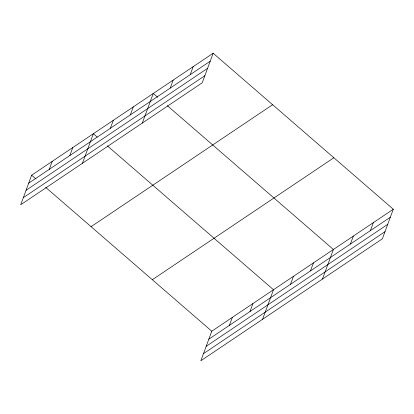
<?xml version="1.0" encoding="UTF-8"?>
<svg xmlns="http://www.w3.org/2000/svg" width="414" height="414" viewBox="0 0 414 414"><rect width="100%" height="100%" fill="white"/><g stroke="black" fill="none" stroke-linecap="round" stroke-linejoin="round"><path stroke-width="0.62" d="M213.158 53.23L31.64 175.2L20.7 204.77L202.223 82.8L213.158 53.23L393.3 209.23L382.36 238.8L200.842 360.77L211.777 331.2L393.3 209.23M49.256 169.362L52.211 161.377M69.831 155.54L72.781 147.555M82.417 163.302L93.357 133.732L97.223 137.081M110.367 128.299L113.322 120.314M130.338 114.88L133.292 106.895M142.318 123.051L153.258 93.481L157.61 97.249M170.273 88.047L173.223 80.062M190.238 74.629L193.193 66.644M229.397 325.363L232.352 317.378M249.968 311.54L252.923 303.555M262.559 319.303L273.494 289.733L107.371 145.868M290.509 284.299L293.464 276.314M310.474 270.88L313.429 262.895M322.459 279.052L333.399 249.482L167.272 105.617M350.41 244.048L353.365 236.063M370.38 230.629L373.335 222.644M28.685 183.185L210.208 61.215M26.051 190.311L207.569 68.336M23.334 197.649L204.858 75.674M91.085 226.681L272.609 104.711M152.331 279.724L333.855 157.75M208.827 339.185L390.345 217.215M206.188 346.311L387.711 224.336M203.476 353.649L384.999 231.674M31.64 175.2L35.987 178.967M45.654 187.34L211.777 331.2"/></g></svg>
